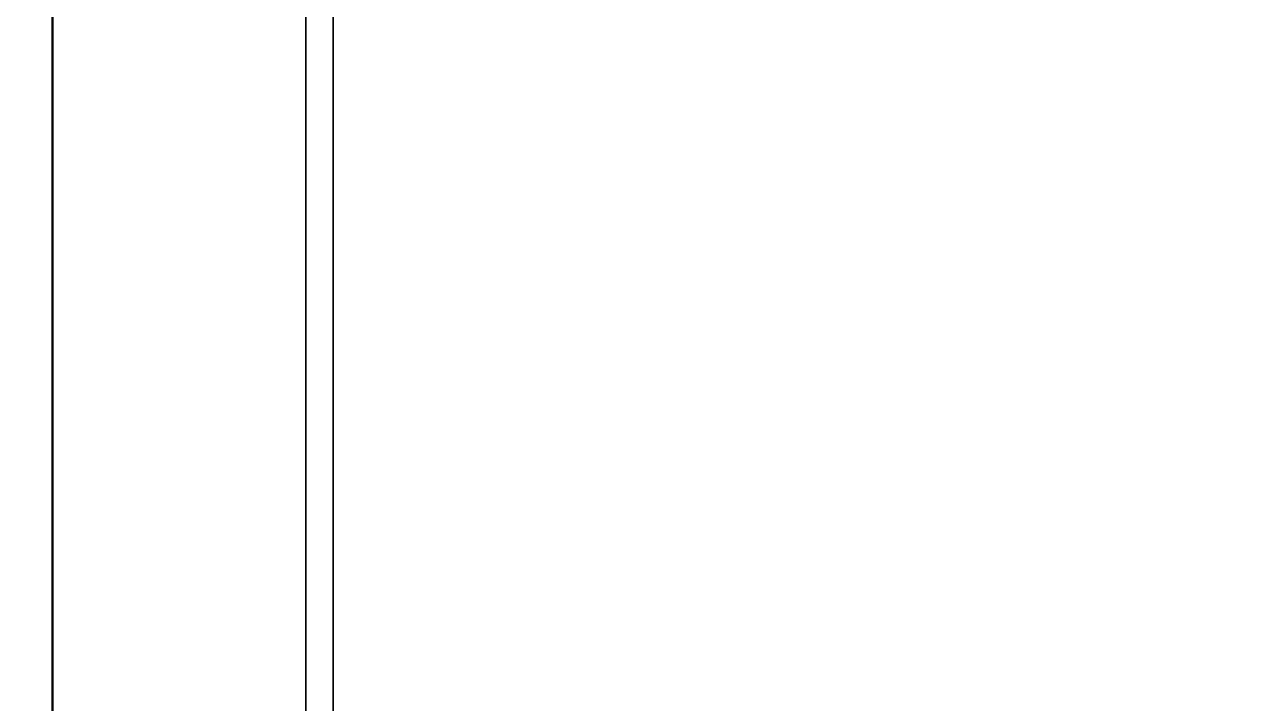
# Model space of a CAD drawing. Extents: x 0 to 3344, y -4262 to 0.
# Drawn here: x 2612 to 2700, y -1821.7 to -1773.3 of the extents above; entities that cross this region are included whole.
import ezdxf

# ---------------------------------------------------------------- set-up
doc = ezdxf.new("R2010")
doc.units = 0
for name, color, linetype in [('LAYER0', 7, 'CONTINUOUS'), ('LAYER1', 7, 'CONTINUOUS'), ('LAYER137', 7, 'CONTINUOUS'), ('LAYER337', 7, 'CONTINUOUS'), ('LAYER356', 7, 'CONTINUOUS'), ('LAYER357', 7, 'CONTINUOUS')]:
    doc.layers.add(name, color=color, linetype=linetype)

msp = doc.modelspace()

# ---------------------------------------------------------------- linework, layer by layer
at = {"layer": 'LAYER0', "invisible_edges": 1}
for points in [[(18, -0.0034, 0.0981), (3344, -4262.003, 0.0981), (0, -4262.003, 0.0981), (18, -0.0034, 0.0981)], [(3344, -4262.003, 5.0981), (18, -0.0034, 5.0981), (0, -4262.003, 5.0981), (3344, -4262.003, 5.0981)], [(3344, -4262.003, 0.0981), (18, -0.0034, 0.0981), (3344, -0.0034, 0.0981), (3344, -4262.003, 0.0981)], [(18, -0.0034, 5.0981), (3344, -4262.003, 5.0981), (3344, -0.0034, 5.0981), (18, -0.0034, 5.0981)]]:
    msp.add_3dface(points, dxfattribs=at)
at = {"layer": 'LAYER137'}
for points, invisible_edges in [([(2614.005, -729.9995, 2610.098), (2632.005, -711.9995, 2610.098), (2614.125, -3502, 2610.098), (2614.005, -729.9995, 2610.098)], 3), ([(2632.005, -711.9995, 2680.098), (2614.005, -729.9995, 2680.098), (2614.125, -3502, 2680.098), (2632.005, -711.9995, 2680.098)], 5), ([(2632.125, -3519.84, 2610.098), (2614.125, -3502, 2610.098), (2632.005, -711.9995, 2610.098), (2632.125, -3519.84, 2610.098)], 3), ([(2614.125, -3502, 2680.098), (2632.125, -3519.84, 2680.098), (2632.005, -711.9995, 2680.098), (2614.125, -3502, 2680.098)], 5), ([(2632.005, -711.9995, 2610.098), (2632.125, -3519.84, 2680.098), (2632.125, -3519.84, 2610.098), (2632.005, -711.9995, 2610.098)], 1), ([(2632.125, -3519.84, 2680.098), (2632.005, -711.9995, 2610.098), (2632.005, -711.9995, 2680.098), (2632.125, -3519.84, 2680.098)], 1), ([(2614.005, -729.9995, 2680.098), (2614.125, -3502, 2610.098), (2614.125, -3502, 2680.098), (2614.005, -729.9995, 2680.098)], 1), ([(2614.125, -3502, 2610.098), (2614.005, -729.9995, 2680.098), (2614.005, -729.9995, 2610.098), (2614.125, -3502, 2610.098)], 1)]:
    msp.add_3dface(points, dxfattribs=dict(at, invisible_edges=invisible_edges))
at = {"layer": 'LAYER337', "invisible_edges": 1}
for points in [[(3194.003, -2532, 2187.098), (2634.003, -1730, 2187.098), (3194.003, -1730, 2187.098), (3194.003, -2532, 2187.098)], [(2634.003, -1730, 2187.098), (3194.003, -2532, 2187.098), (2634.003, -2532, 2187.098), (2634.003, -1730, 2187.098)], [(2634.003, -2532, 2205.098), (2634.003, -1730, 2187.098), (2634.003, -2532, 2187.098), (2634.003, -2532, 2205.098)], [(2634.003, -1730, 2187.098), (2634.003, -2532, 2205.098), (2634.003, -1730, 2205.098), (2634.003, -1730, 2187.098)], [(2634.003, -2532, 2205.098), (3194.003, -1730, 2205.098), (2634.003, -1730, 2205.098), (2634.003, -2532, 2205.098)], [(3194.003, -1730, 2205.098), (2634.003, -2532, 2205.098), (3194.003, -2532, 2205.098), (3194.003, -1730, 2205.098)]]:
    msp.add_3dface(points, dxfattribs=at)
at = {"layer": 'LAYER356', "invisible_edges": 1}
for points in [[(3194.003, -2514, 2206.098), (2614.003, -1748, 2206.098), (3194.003, -1748, 2206.098), (3194.003, -2514, 2206.098)], [(2614.003, -1748, 2206.098), (3194.003, -2514, 2206.098), (2614.003, -2514, 2206.098), (2614.003, -1748, 2206.098)], [(2614.003, -2514, 2224.098), (2614.003, -1748, 2206.098), (2614.003, -2514, 2206.098), (2614.003, -2514, 2224.098)], [(2614.003, -1748, 2206.098), (2614.003, -2514, 2224.098), (2614.003, -1748, 2224.098), (2614.003, -1748, 2206.098)], [(2614.003, -2514, 2224.098), (3194.003, -1748, 2224.098), (2614.003, -1748, 2224.098), (2614.003, -2514, 2224.098)], [(3194.003, -1748, 2224.098), (2614.003, -2514, 2224.098), (3194.003, -2514, 2224.098), (3194.003, -1748, 2224.098)]]:
    msp.add_3dface(points, dxfattribs=at)
at = {"layer": 'LAYER357', "invisible_edges": 1}
for points in [[(3194.003, -1748, 2609.098), (2614.003, -2514, 2609.098), (3194.003, -2514, 2609.098), (3194.003, -1748, 2609.098)], [(2614.003, -2514, 2609.098), (3194.003, -1748, 2609.098), (2614.003, -1748, 2609.098), (2614.003, -2514, 2609.098)], [(2614.003, -1748, 2591.098), (2614.003, -2514, 2609.098), (2614.003, -1748, 2609.098), (2614.003, -1748, 2591.098)], [(2614.003, -2514, 2609.098), (2614.003, -1748, 2591.098), (2614.003, -2514, 2591.098), (2614.003, -2514, 2609.098)], [(2614.003, -1748, 2591.098), (3194.003, -2514, 2591.098), (2614.003, -2514, 2591.098), (2614.003, -1748, 2591.098)], [(3194.003, -2514, 2591.098), (2614.003, -1748, 2591.098), (3194.003, -1748, 2591.098), (3194.003, -2514, 2591.098)]]:
    msp.add_3dface(points, dxfattribs=at)

# ---------------------------------------------------------------- meshes
at = {"layer": 'LAYER1'}
mesh = msp.add_polymesh((5, 2), dxfattribs=at)
for k, corner in enumerate([(168.0046, -150, 2680.098), (168.0046, -4112, 2680.098), (3194.004, -150, 2680.098), (168.0046, -150, 2680.098), (3194.004, -4112, 2680.098), (3194.004, -150, 2680.098), (168.0046, -4112, 2680.098), (3194.004, -4112, 2680.098), (18.0046, -4262, 2680.098), (3344.004, -4262, 2680.098)]):
    mesh.set_mesh_vertex(divmod(k, 2), corner)

doc.saveas('drawing.dxf')
